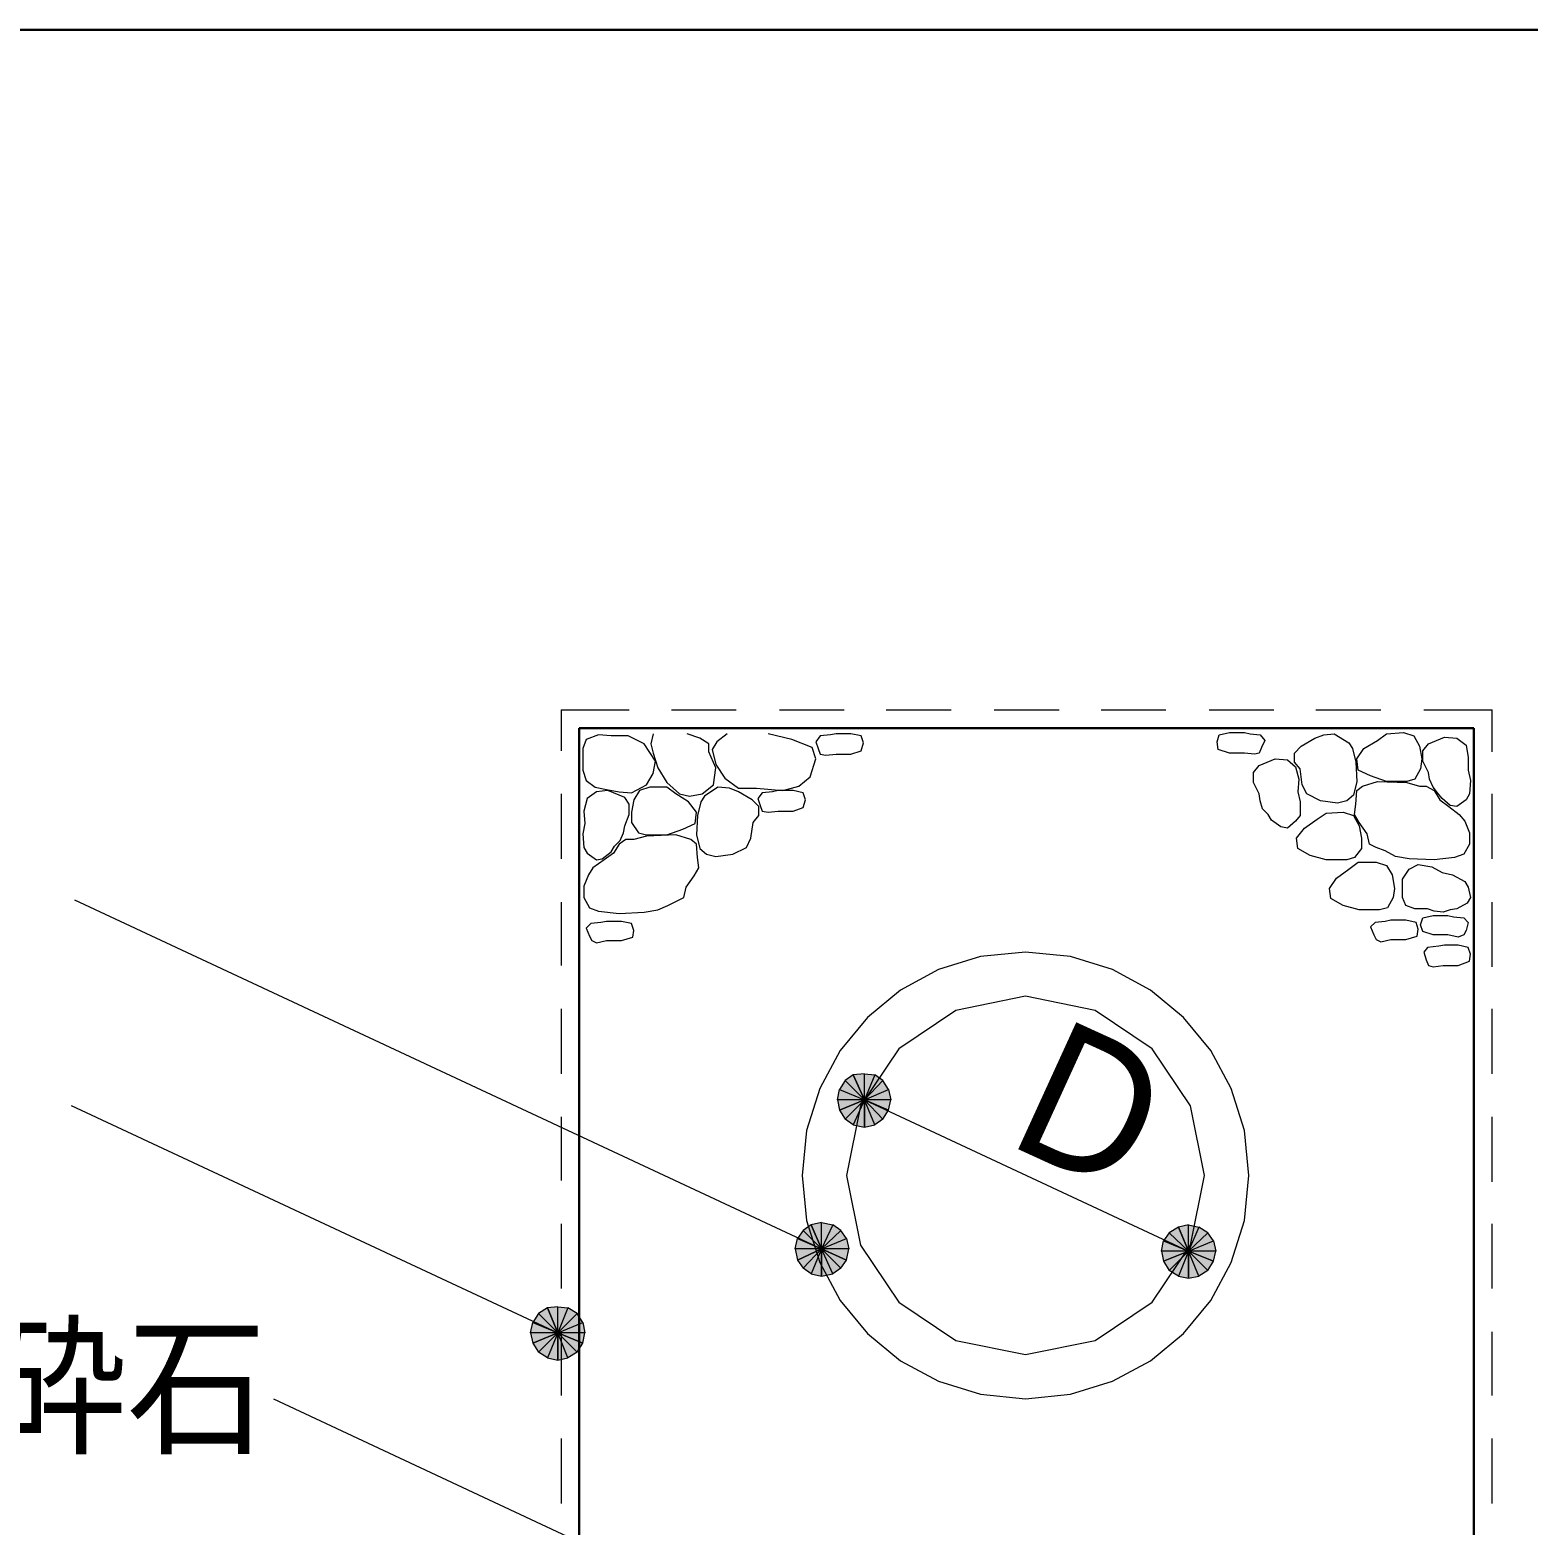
# Model space of a CAD drawing. Header units: millimetres. Extents: x 0 to 420, y 0 to 297.
# Drawn here: x 144.99 to 172.88, y 220.85 to 248.69 of the extents above; entities that cross this region are included whole.
import ezdxf
from ezdxf.enums import TextEntityAlignment as Align

# ---------------------------------------------------------------- set-up
doc = ezdxf.new("R2010")
doc.units = ezdxf.units.MM
doc.styles.add('kst32b', font='NotoSansJP-Variable.ttf')

msp = doc.modelspace()

# ---------------------------------------------------------------- hatches: boundary and pattern name
h = msp.add_hatch(color=7)
h.paths.add_polyline_path([(160.168, 229.129), (160.062, 228.96), (160.528, 228.769), (160.168, 229.129)])
h.paths.add_polyline_path([(160.062, 228.96), (160.528, 228.769), (160.02, 228.769), (160.062, 228.96)])
h.paths.add_polyline_path([(160.528, 228.769), (160.02, 228.769), (160.062, 228.579), (160.528, 228.769)])
for points in [[(160.316, 229.235), (160.168, 229.129), (160.528, 228.769), (160.316, 229.235)], [(159.533, 226.441), (159.385, 226.335), (159.724, 225.996), (159.533, 226.441)], [(166.37, 226.399), (166.201, 226.293), (166.561, 225.954), (166.37, 226.399)], [(154.622, 224.896), (154.453, 224.79), (154.813, 224.43), (154.622, 224.896)]]:
    msp.add_hatch(color=7).paths.add_polyline_path(points)
h = msp.add_hatch(color=7)
h.paths.add_polyline_path([(160.867, 229.129), (160.719, 229.235), (160.528, 228.769), (160.867, 229.129)])
h.paths.add_polyline_path([(160.719, 229.235), (160.528, 228.769), (160.528, 229.256), (160.719, 229.235)])
h.paths.add_polyline_path([(160.528, 228.769), (160.528, 229.256), (160.316, 229.235), (160.528, 228.769)])
h = msp.add_hatch(color=7)
h.paths.add_polyline_path([(160.972, 228.579), (161.015, 228.769), (160.528, 228.769), (160.972, 228.579)])
h.paths.add_polyline_path([(161.015, 228.769), (160.528, 228.769), (160.972, 228.96), (161.015, 228.769)])
h.paths.add_polyline_path([(160.528, 228.769), (160.972, 228.96), (160.867, 229.129), (160.528, 228.769)])
h = msp.add_hatch(color=7)
h.paths.add_polyline_path([(160.062, 228.579), (160.168, 228.409), (160.528, 228.769), (160.062, 228.579)])
h.paths.add_polyline_path([(160.168, 228.409), (160.528, 228.769), (160.316, 228.304), (160.168, 228.409)])
h.paths.add_polyline_path([(160.528, 228.769), (160.316, 228.304), (160.528, 228.261), (160.528, 228.769)])
h = msp.add_hatch(color=7)
h.paths.add_polyline_path([(160.528, 228.261), (160.719, 228.304), (160.528, 228.769), (160.528, 228.261)])
h.paths.add_polyline_path([(160.719, 228.304), (160.528, 228.769), (160.867, 228.409), (160.719, 228.304)])
h.paths.add_polyline_path([(160.528, 228.769), (160.867, 228.409), (160.972, 228.579), (160.528, 228.769)])
h = msp.add_hatch(color=7)
h.paths.add_polyline_path([(159.385, 226.335), (159.279, 226.187), (159.724, 225.996), (159.385, 226.335)])
h.paths.add_polyline_path([(159.279, 226.187), (159.724, 225.996), (159.237, 225.996), (159.279, 226.187)])
h.paths.add_polyline_path([(159.724, 225.996), (159.237, 225.996), (159.279, 225.785), (159.724, 225.996)])
h = msp.add_hatch(color=7)
h.paths.add_polyline_path([(160.084, 226.335), (159.935, 226.441), (159.724, 225.996), (160.084, 226.335)])
h.paths.add_polyline_path([(159.935, 226.441), (159.724, 225.996), (159.724, 226.483), (159.935, 226.441)])
h.paths.add_polyline_path([(159.724, 225.996), (159.724, 226.483), (159.533, 226.441), (159.724, 225.996)])
h = msp.add_hatch(color=7)
h.paths.add_polyline_path([(160.189, 225.785), (160.232, 225.996), (159.724, 225.996), (160.189, 225.785)])
h.paths.add_polyline_path([(160.232, 225.996), (159.724, 225.996), (160.189, 226.187), (160.232, 225.996)])
h.paths.add_polyline_path([(159.724, 225.996), (160.189, 226.187), (160.084, 226.335), (159.724, 225.996)])
h = msp.add_hatch(color=7)
h.paths.add_polyline_path([(166.201, 226.293), (166.095, 226.145), (166.561, 225.954), (166.201, 226.293)])
h.paths.add_polyline_path([(166.095, 226.145), (166.561, 225.954), (166.053, 225.954), (166.095, 226.145)])
h.paths.add_polyline_path([(166.561, 225.954), (166.053, 225.954), (166.095, 225.764), (166.561, 225.954)])
h = msp.add_hatch(color=7)
h.paths.add_polyline_path([(166.92, 226.293), (166.751, 226.399), (166.561, 225.954), (166.92, 226.293)])
h.paths.add_polyline_path([(166.751, 226.399), (166.561, 225.954), (166.561, 226.441), (166.751, 226.399)])
h.paths.add_polyline_path([(166.561, 225.954), (166.561, 226.441), (166.37, 226.399), (166.561, 225.954)])
h = msp.add_hatch(color=7)
h.paths.add_polyline_path([(167.026, 225.764), (167.069, 225.954), (166.561, 225.954), (167.026, 225.764)])
h.paths.add_polyline_path([(167.069, 225.954), (166.561, 225.954), (167.026, 226.145), (167.069, 225.954)])
h.paths.add_polyline_path([(166.561, 225.954), (167.026, 226.145), (166.92, 226.293), (166.561, 225.954)])
h = msp.add_hatch(color=7)
h.paths.add_polyline_path([(159.279, 225.785), (159.385, 225.637), (159.724, 225.996), (159.279, 225.785)])
h.paths.add_polyline_path([(159.385, 225.637), (159.724, 225.996), (159.533, 225.531), (159.385, 225.637)])
h.paths.add_polyline_path([(159.724, 225.996), (159.533, 225.531), (159.724, 225.488), (159.724, 225.996)])
h = msp.add_hatch(color=7)
h.paths.add_polyline_path([(159.724, 225.488), (159.935, 225.531), (159.724, 225.996), (159.724, 225.488)])
h.paths.add_polyline_path([(159.935, 225.531), (159.724, 225.996), (160.084, 225.637), (159.935, 225.531)])
h.paths.add_polyline_path([(159.724, 225.996), (160.084, 225.637), (160.189, 225.785), (159.724, 225.996)])
h = msp.add_hatch(color=7)
h.paths.add_polyline_path([(166.095, 225.764), (166.201, 225.594), (166.561, 225.954), (166.095, 225.764)])
h.paths.add_polyline_path([(166.201, 225.594), (166.561, 225.954), (166.37, 225.488), (166.201, 225.594)])
h.paths.add_polyline_path([(166.561, 225.954), (166.37, 225.488), (166.561, 225.446), (166.561, 225.954)])
h = msp.add_hatch(color=7)
h.paths.add_polyline_path([(166.561, 225.446), (166.751, 225.488), (166.561, 225.954), (166.561, 225.446)])
h.paths.add_polyline_path([(166.751, 225.488), (166.561, 225.954), (166.92, 225.594), (166.751, 225.488)])
h.paths.add_polyline_path([(166.561, 225.954), (166.92, 225.594), (167.026, 225.764), (166.561, 225.954)])
h = msp.add_hatch(color=7)
h.paths.add_polyline_path([(155.173, 224.79), (155.004, 224.896), (154.813, 224.43), (155.173, 224.79)])
h.paths.add_polyline_path([(155.004, 224.896), (154.813, 224.43), (154.813, 224.917), (155.004, 224.896)])
h.paths.add_polyline_path([(154.813, 224.43), (154.813, 224.917), (154.622, 224.896), (154.813, 224.43)])
h = msp.add_hatch(color=7)
h.paths.add_polyline_path([(154.453, 224.79), (154.347, 224.621), (154.813, 224.43), (154.453, 224.79)])
h.paths.add_polyline_path([(154.347, 224.621), (154.813, 224.43), (154.305, 224.43), (154.347, 224.621)])
h.paths.add_polyline_path([(154.813, 224.43), (154.305, 224.43), (154.347, 224.24), (154.813, 224.43)])
h = msp.add_hatch(color=7)
h.paths.add_polyline_path([(155.279, 224.24), (155.321, 224.43), (154.813, 224.43), (155.279, 224.24)])
h.paths.add_polyline_path([(155.321, 224.43), (154.813, 224.43), (155.279, 224.621), (155.321, 224.43)])
h.paths.add_polyline_path([(154.813, 224.43), (155.279, 224.621), (155.173, 224.79), (154.813, 224.43)])
h = msp.add_hatch(color=7)
h.paths.add_polyline_path([(154.347, 224.24), (154.453, 224.07), (154.813, 224.43), (154.347, 224.24)])
h.paths.add_polyline_path([(154.453, 224.07), (154.813, 224.43), (154.622, 223.964), (154.453, 224.07)])
h.paths.add_polyline_path([(154.813, 224.43), (154.622, 223.964), (154.813, 223.922), (154.813, 224.43)])
h = msp.add_hatch(color=7)
h.paths.add_polyline_path([(154.813, 223.922), (155.004, 223.964), (154.813, 224.43), (154.813, 223.922)])
h.paths.add_polyline_path([(155.004, 223.964), (154.813, 224.43), (155.173, 224.07), (155.004, 223.964)])
h.paths.add_polyline_path([(154.813, 224.43), (155.173, 224.07), (155.279, 224.24), (154.813, 224.43)])

# ---------------------------------------------------------------- linework, layer by layer
at = {"lineweight": 30}
for points in [[(194.712, 248.687), (134.641, 248.687)], [(155.215, 235.691), (171.873, 235.691)], [(155.215, 235.691), (155.215, 212.365)], [(171.873, 212.365), (171.873, 235.691)]]:
    msp.add_lwpolyline(points, dxfattribs=at)
at = {"lineweight": 13}
for points in [[(154.877, 236.029), (156.146, 236.029)], [(154.877, 236.029), (154.877, 235.267)], [(156.93, 236.029), (158.136, 236.029)], [(158.941, 236.029), (160.147, 236.029)], [(160.93, 236.029), (162.137, 236.029)], [(162.941, 236.029), (164.147, 236.029)], [(164.931, 236.029), (166.137, 236.029)], [(166.942, 236.029), (168.148, 236.029)], [(168.931, 236.029), (170.138, 236.029)], [(170.942, 236.029), (172.212, 236.029)], [(172.212, 235.246), (172.212, 236.029)], [(156.591, 235.585), (156.549, 235.395), (156.591, 235.225), (156.676, 234.95), (156.845, 234.675), (157.078, 234.463), (157.268, 234.421), (157.501, 234.463), (157.713, 234.632), (157.755, 234.95), (157.628, 235.246), (157.628, 235.395), (157.459, 235.5), (157.226, 235.585)], [(157.967, 235.585), (157.776, 235.437), (157.692, 235.289), (157.755, 235.013), (157.925, 234.759), (158.179, 234.569), (158.517, 234.569), (159.004, 234.527), (159.3, 234.611), (159.512, 234.781), (159.618, 235.119), (159.554, 235.331), (159.173, 235.479), (158.729, 235.585)], [(154.877, 234.463), (154.877, 233.257)], [(172.212, 233.257), (172.212, 234.463)], [(145.817, 232.495), (159.724, 225.996)], [(154.877, 232.452), (154.877, 231.267)], [(172.212, 231.246), (172.212, 232.452)], [(154.877, 230.463), (154.877, 229.256)], [(172.212, 229.256), (172.212, 230.463)], [(160.528, 228.769), (166.561, 225.954)], [(145.754, 228.663), (154.813, 224.43)], [(154.877, 228.452), (154.877, 227.266)], [(172.212, 227.245), (172.212, 228.452)], [(154.877, 226.462), (154.877, 225.256)], [(172.212, 225.256), (172.212, 226.462)], [(154.877, 224.451), (154.877, 223.266)], [(172.212, 223.266), (172.212, 224.451)], [(149.521, 223.203), (159.872, 218.355)], [(154.877, 222.462), (154.877, 221.255)], [(172.212, 221.255), (172.212, 222.462)]]:
    msp.add_lwpolyline(points, dxfattribs=at)
for points in [[(155.279, 235.077), (155.279, 234.908), (155.342, 234.717), (155.512, 234.59), (155.723, 234.548), (155.956, 234.505), (156.189, 234.484), (156.464, 234.632), (156.591, 234.844), (156.633, 235.077), (156.422, 235.395), (156.125, 235.543), (155.808, 235.543), (155.575, 235.564), (155.342, 235.479), (155.279, 235.31)], [(159.893, 235.564), (159.703, 235.543), (159.618, 235.437), (159.66, 235.31), (159.703, 235.204), (159.808, 235.183), (159.999, 235.204), (160.274, 235.204), (160.465, 235.267), (160.507, 235.416), (160.465, 235.543), (160.274, 235.585), (159.999, 235.585)], [(167.704, 235.585), (167.894, 235.564), (167.979, 235.458), (167.915, 235.331), (167.873, 235.225), (167.788, 235.204), (167.598, 235.225), (167.322, 235.225), (167.111, 235.289), (167.09, 235.437), (167.132, 235.564), (167.322, 235.606), (167.598, 235.606)], [(169.545, 235.416), (169.609, 235.31), (169.672, 235.056), (169.693, 234.696), (169.63, 234.442), (169.503, 234.336), (169.333, 234.294), (169.016, 234.336), (168.762, 234.463), (168.677, 234.632), (168.635, 234.929), (168.529, 235.056), (168.529, 235.225), (168.656, 235.352), (168.91, 235.5), (169.079, 235.564), (169.27, 235.585)], [(170.561, 235.606), (170.752, 235.543), (170.857, 235.352), (170.9, 235.119), (170.879, 234.929), (170.773, 234.738), (170.625, 234.696), (170.244, 234.696), (169.947, 234.802), (169.714, 234.908), (169.693, 235.119), (169.82, 235.31), (170.074, 235.458), (170.244, 235.585)], [(171.789, 234.463), (171.725, 234.357), (171.556, 234.23), (171.429, 234.251), (171.281, 234.379), (171.196, 234.484), (171.111, 234.59), (171.048, 234.738), (171.027, 234.865), (170.921, 235.077), (170.921, 235.267), (171.027, 235.395), (171.323, 235.521), (171.556, 235.5), (171.725, 235.373), (171.768, 235.14), (171.768, 234.908), (171.81, 234.717)], [(168.635, 234.061), (168.55, 233.955), (168.402, 233.828), (168.275, 233.849), (168.106, 233.976), (168.042, 234.082), (167.936, 234.188), (167.894, 234.336), (167.873, 234.463), (167.767, 234.675), (167.767, 234.865), (167.873, 234.992), (168.169, 235.119), (168.402, 235.098), (168.55, 234.971), (168.614, 234.738), (168.593, 234.505), (168.635, 234.315)], [(156.528, 234.59), (156.337, 234.527), (156.231, 234.357), (156.189, 234.124), (156.189, 233.934), (156.316, 233.743), (156.464, 233.701), (156.845, 233.701), (157.141, 233.807), (157.374, 233.913), (157.395, 234.124), (157.247, 234.315), (157.014, 234.463), (156.845, 234.59)], [(157.544, 234.421), (157.48, 234.315), (157.417, 234.061), (157.395, 233.701), (157.459, 233.447), (157.586, 233.341), (157.755, 233.299), (158.073, 233.341), (158.327, 233.468), (158.411, 233.638), (158.454, 233.934), (158.56, 234.061), (158.56, 234.23), (158.433, 234.357), (158.179, 234.505), (158.009, 234.569), (157.797, 234.59)], [(171.133, 233.236), (170.667, 233.257), (170.413, 233.299), (170.222, 233.405), (170.053, 233.468), (169.926, 233.532), (169.884, 233.722), (169.736, 233.934), (169.651, 234.082), (169.672, 234.273), (169.693, 234.527), (169.799, 234.611), (170.074, 234.696), (170.625, 234.675), (170.857, 234.611), (170.984, 234.611), (171.133, 234.527), (171.238, 234.357), (171.408, 234.23), (171.598, 234.082), (171.704, 233.955), (171.789, 233.743), (171.789, 233.532), (171.683, 233.341), (171.513, 233.278)], [(155.3, 233.468), (155.363, 233.362), (155.533, 233.236), (155.638, 233.257), (155.808, 233.384), (155.871, 233.489), (155.977, 233.595), (156.041, 233.743), (156.062, 233.871), (156.146, 234.082), (156.146, 234.273), (156.062, 234.4), (155.744, 234.527), (155.533, 234.505), (155.363, 234.379), (155.3, 234.146), (155.321, 233.913), (155.279, 233.722)], [(158.813, 234.505), (158.623, 234.484), (158.538, 234.379), (158.581, 234.251), (158.623, 234.146), (158.729, 234.124), (158.919, 234.146), (159.195, 234.146), (159.385, 234.209), (159.427, 234.357), (159.385, 234.484), (159.195, 234.527), (158.919, 234.527)], [(169.439, 234.124), (169.63, 234.061), (169.736, 233.871), (169.778, 233.638), (169.778, 233.447), (169.651, 233.278), (169.503, 233.236), (169.122, 233.236), (168.825, 233.32), (168.593, 233.447), (168.571, 233.638), (168.72, 233.828), (168.952, 233.997), (169.122, 234.103)], [(155.956, 232.241), (156.422, 232.262), (156.676, 232.304), (156.866, 232.389), (157.036, 232.473), (157.162, 232.537), (157.205, 232.728), (157.353, 232.939), (157.438, 233.087), (157.417, 233.278), (157.395, 233.532), (157.29, 233.616), (157.014, 233.701), (156.464, 233.68), (156.231, 233.616), (156.083, 233.616), (155.956, 233.532), (155.85, 233.362), (155.681, 233.236), (155.469, 233.087), (155.385, 232.96), (155.3, 232.749), (155.3, 232.537), (155.406, 232.346), (155.575, 232.283)], [(170.053, 233.193), (170.244, 233.13), (170.349, 232.96), (170.392, 232.706), (170.371, 232.537), (170.265, 232.346), (170.117, 232.304), (169.736, 232.304), (169.439, 232.389), (169.206, 232.516), (169.185, 232.706), (169.312, 232.897), (169.545, 233.066), (169.714, 233.193)], [(171.704, 232.833), (171.768, 232.728), (171.81, 232.537), (171.746, 232.431), (171.556, 232.325), (171.429, 232.304), (171.302, 232.262), (171.133, 232.283), (171.005, 232.325), (170.773, 232.325), (170.603, 232.389), (170.54, 232.537), (170.54, 232.876), (170.667, 233.066), (170.836, 233.151), (171.09, 233.108), (171.281, 233.003), (171.471, 232.96)], [(155.617, 232.071), (155.427, 232.05), (155.342, 231.965), (155.406, 231.817), (155.448, 231.733), (155.533, 231.69), (155.723, 231.733), (155.998, 231.733), (156.21, 231.796), (156.231, 231.923), (156.189, 232.05), (155.998, 232.092), (155.723, 232.092)], [(170.222, 232.092), (170.032, 232.071), (169.947, 231.987), (170.011, 231.838), (170.053, 231.754), (170.138, 231.712), (170.328, 231.754), (170.603, 231.754), (170.815, 231.817), (170.836, 231.944), (170.794, 232.071), (170.603, 232.114), (170.328, 232.114)], [(171.492, 232.177), (171.683, 232.156), (171.768, 232.071), (171.725, 231.923), (171.683, 231.838), (171.577, 231.796), (171.387, 231.838), (171.111, 231.838), (170.921, 231.902), (170.879, 232.029), (170.921, 232.156), (171.111, 232.198), (171.387, 232.198)], [(167.682, 227.362), (167.598, 228.2), (167.355, 228.981), (166.972, 229.687), (166.464, 230.303), (165.849, 230.811), (165.142, 231.194), (164.361, 231.436), (163.523, 231.521), (162.685, 231.436), (161.904, 231.194), (161.198, 230.811), (160.582, 230.303), (160.074, 229.687), (159.691, 228.981), (159.448, 228.2), (159.364, 227.362), (159.448, 226.524), (159.691, 225.743), (160.074, 225.036), (160.582, 224.421), (161.198, 223.913), (161.904, 223.529), (162.685, 223.287), (163.523, 223.203), (164.361, 223.287), (165.142, 223.529), (165.849, 223.913), (166.464, 224.421), (166.972, 225.036), (167.355, 225.743), (167.598, 226.524)], [(171.217, 231.627), (171.005, 231.606), (170.942, 231.521), (170.984, 231.373), (171.027, 231.267), (171.111, 231.246), (171.302, 231.267), (171.577, 231.267), (171.789, 231.352), (171.81, 231.479), (171.768, 231.606), (171.577, 231.648), (171.323, 231.648)], [(166.857, 227.362), (166.595, 228.659), (165.88, 229.719), (164.821, 230.434), (163.523, 230.696), (162.225, 230.434), (161.166, 229.719), (160.451, 228.659), (160.189, 227.362), (160.451, 226.064), (161.166, 225.004), (162.225, 224.29), (163.523, 224.028), (164.821, 224.29), (165.88, 225.004), (166.595, 226.064)]]:
    msp.add_lwpolyline(points, close=True, dxfattribs=at)
at = {"lineweight": 0}
for points in [[(160.168, 229.129), (160.062, 228.96), (160.528, 228.769)], [(160.316, 229.235), (160.168, 229.129), (160.528, 228.769)], [(160.528, 228.769), (160.528, 229.256), (160.316, 229.235)], [(160.719, 229.235), (160.528, 228.769), (160.528, 229.256)], [(160.867, 229.129), (160.719, 229.235), (160.528, 228.769)], [(160.528, 228.769), (160.972, 228.96), (160.867, 229.129)], [(160.062, 228.96), (160.528, 228.769), (160.02, 228.769)], [(160.528, 228.769), (160.02, 228.769), (160.062, 228.579)], [(160.062, 228.579), (160.168, 228.409), (160.528, 228.769)], [(160.168, 228.409), (160.528, 228.769), (160.316, 228.304)], [(160.528, 228.769), (160.316, 228.304), (160.528, 228.261)], [(161.015, 228.769), (160.528, 228.769), (160.972, 228.96)], [(160.528, 228.261), (160.719, 228.304), (160.528, 228.769)], [(160.719, 228.304), (160.528, 228.769), (160.867, 228.409)], [(160.528, 228.769), (160.867, 228.409), (160.972, 228.579)], [(160.972, 228.579), (161.015, 228.769), (160.528, 228.769)], [(159.385, 226.335), (159.279, 226.187), (159.724, 225.996)], [(159.533, 226.441), (159.385, 226.335), (159.724, 225.996)], [(159.724, 225.996), (159.724, 226.483), (159.533, 226.441)], [(159.935, 226.441), (159.724, 225.996), (159.724, 226.483)], [(160.084, 226.335), (159.935, 226.441), (159.724, 225.996)], [(159.724, 225.996), (160.189, 226.187), (160.084, 226.335)], [(166.201, 226.293), (166.095, 226.145), (166.561, 225.954)], [(166.37, 226.399), (166.201, 226.293), (166.561, 225.954)], [(166.561, 225.954), (166.561, 226.441), (166.37, 226.399)], [(166.751, 226.399), (166.561, 225.954), (166.561, 226.441)], [(166.92, 226.293), (166.751, 226.399), (166.561, 225.954)], [(166.561, 225.954), (167.026, 226.145), (166.92, 226.293)], [(159.279, 226.187), (159.724, 225.996), (159.237, 225.996)], [(159.724, 225.996), (159.237, 225.996), (159.279, 225.785)], [(159.279, 225.785), (159.385, 225.637), (159.724, 225.996)], [(159.385, 225.637), (159.724, 225.996), (159.533, 225.531)], [(159.724, 225.996), (159.533, 225.531), (159.724, 225.488)], [(160.232, 225.996), (159.724, 225.996), (160.189, 226.187)], [(159.724, 225.488), (159.935, 225.531), (159.724, 225.996)], [(159.935, 225.531), (159.724, 225.996), (160.084, 225.637)], [(159.724, 225.996), (160.084, 225.637), (160.189, 225.785)], [(160.189, 225.785), (160.232, 225.996), (159.724, 225.996)], [(166.095, 226.145), (166.561, 225.954), (166.053, 225.954)], [(166.561, 225.954), (166.053, 225.954), (166.095, 225.764)], [(166.095, 225.764), (166.201, 225.594), (166.561, 225.954)], [(166.201, 225.594), (166.561, 225.954), (166.37, 225.488)], [(166.561, 225.954), (166.37, 225.488), (166.561, 225.446)], [(167.069, 225.954), (166.561, 225.954), (167.026, 226.145)], [(166.561, 225.446), (166.751, 225.488), (166.561, 225.954)], [(166.751, 225.488), (166.561, 225.954), (166.92, 225.594)], [(166.561, 225.954), (166.92, 225.594), (167.026, 225.764)], [(167.026, 225.764), (167.069, 225.954), (166.561, 225.954)], [(154.622, 224.896), (154.453, 224.79), (154.813, 224.43)], [(154.813, 224.43), (154.813, 224.917), (154.622, 224.896)], [(155.004, 224.896), (154.813, 224.43), (154.813, 224.917)], [(155.173, 224.79), (155.004, 224.896), (154.813, 224.43)], [(154.347, 224.621), (154.813, 224.43), (154.305, 224.43)], [(154.453, 224.79), (154.347, 224.621), (154.813, 224.43)], [(154.813, 224.43), (155.279, 224.621), (155.173, 224.79)], [(155.321, 224.43), (154.813, 224.43), (155.279, 224.621)], [(154.813, 224.43), (154.305, 224.43), (154.347, 224.24)], [(154.347, 224.24), (154.453, 224.07), (154.813, 224.43)], [(154.453, 224.07), (154.813, 224.43), (154.622, 223.964)], [(154.813, 224.43), (154.622, 223.964), (154.813, 223.922)], [(154.813, 223.922), (155.004, 223.964), (154.813, 224.43)], [(155.004, 223.964), (154.813, 224.43), (155.173, 224.07)], [(154.813, 224.43), (155.173, 224.07), (155.279, 224.24)], [(155.279, 224.24), (155.321, 224.43), (154.813, 224.43)]]:
    msp.add_lwpolyline(points, close=True, dxfattribs=at)

# ---------------------------------------------------------------- texts
at = {"style": 'kst32b'}
msp.add_text('D', height=2.599, rotation=-24.5643, dxfattribs=at).set_placement((163.089, 227.986))
msp.add_text('単粒度砕石', height=2.0791, dxfattribs=at).set_placement((136.398, 222.398), (149.393, 222.398), align=Align.FIT)

doc.saveas('drawing.dxf')
